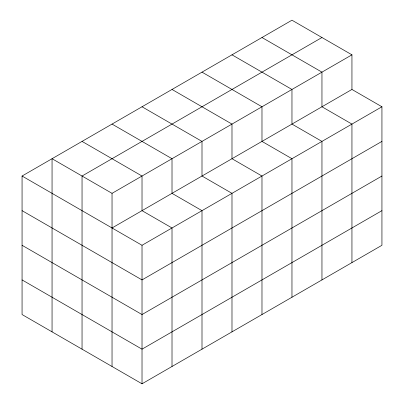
<?xml version="1.0" encoding="UTF-8"?>
<svg xmlns="http://www.w3.org/2000/svg" width="404" height="404" viewBox="0 0 404 404"><rect width="100%" height="100%" fill="white"/><g stroke="black" fill="none" stroke-linecap="round" stroke-linejoin="round"><path stroke-width="0.61" d="M351.945 89.456L381.937 106.772L381.937 245.289L142.021 383.8L22.063 314.544L22.063 176.028L291.966 20.2L351.945 54.828L351.945 89.456L112.034 227.972M321.958 37.516L82.042 176.028L82.042 349.172M52.055 331.856L52.055 158.711L112.034 193.339L351.945 54.828M22.063 176.028L142.021 245.284L381.937 106.772M381.937 141.4L142.021 279.911L22.063 210.656M381.937 176.028L142.021 314.544L22.063 245.284M381.937 210.656L142.021 349.172L22.063 279.916M261.979 37.516L321.958 72.144L321.958 106.772L351.945 124.084L351.945 262.6M231.987 54.828L291.966 89.456L291.966 124.084L321.958 141.4L321.958 279.916M202 72.144L261.979 106.772L261.979 141.4L291.966 158.711L291.966 297.228M172.013 89.456L231.987 124.084L231.987 158.711L261.979 176.028L261.979 314.544M142.021 106.772L202 141.4L202 176.028L231.987 193.344L231.987 331.856M112.034 124.084L172.013 158.711L172.013 193.344L202 210.656L202 349.172M82.042 141.4L142.021 176.028L142.021 210.656L172.013 227.972L172.013 366.484M142.021 245.284L142.021 383.8M112.034 193.339L112.034 366.484"/></g></svg>
